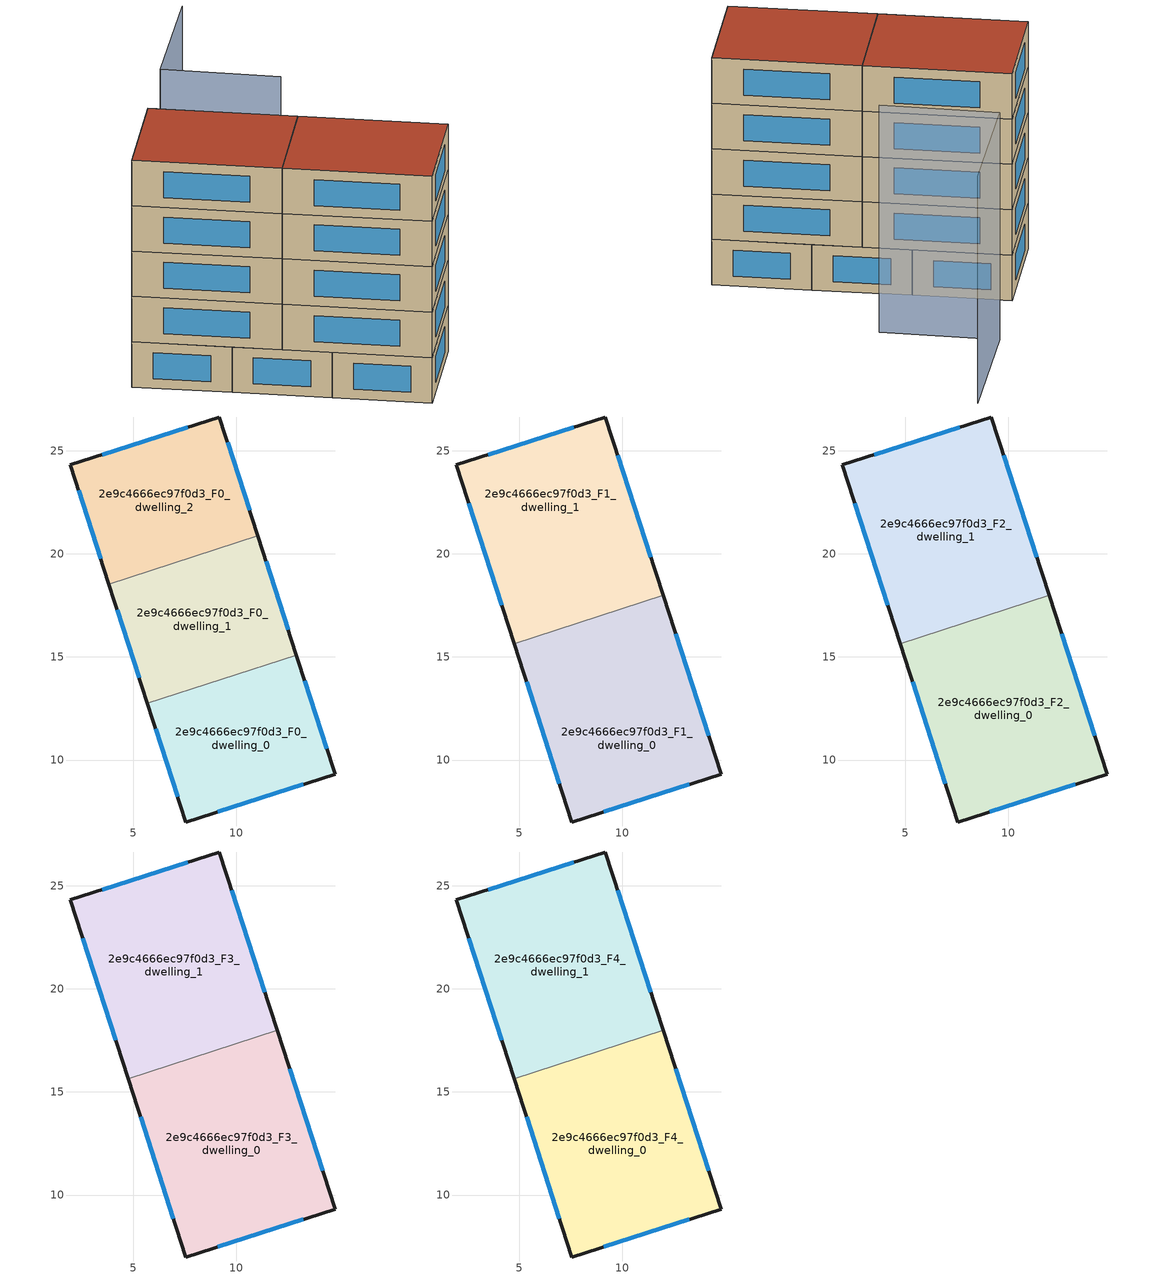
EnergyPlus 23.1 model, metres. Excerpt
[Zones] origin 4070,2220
2e9c4666ec97f0d3_F0_dwelling_0
 floor ground (EU_floor_Construction): 12.93,15.09 14.8,9.31 7.56,6.99 5.7,12.76 z0
 wall outside (EU_wall_Construction): 5.7,12.76 7.56,6.99 14.8,9.31 12.93,15.09 z0:3
 wall to 2e9c4666ec97f0d3_F0_dwelling_1 (EU_wall_Construction): 12.93,15.09 5.7,12.76 z0:3
 window (EU_Window_Construction): 14.4,10.55 13.33,13.86 / 9.11,7.49 13.25,8.81 / 6.09,11.52 7.16,8.23 z0.64:2.36
2e9c4666ec97f0d3_F0_dwelling_1
 floor ground (EU_floor_Construction): 11.06,20.87 12.93,15.09 5.7,12.76 3.83,18.54 z0
 wall outside (EU_wall_Construction): 12.93,15.09 11.06,20.87 / 3.83,18.54 5.7,12.76 z0:3
 wall to 2e9c4666ec97f0d3_F0_dwelling_2 (EU_wall_Construction): 11.06,20.87 3.83,18.54 z0:3
 window (EU_Window_Construction): 12.53,16.33 11.46,19.63 / 4.23,17.3 5.3,14 z0.64:2.36
2e9c4666ec97f0d3_F0_dwelling_2
 floor ground (EU_floor_Construction): 9.19,26.64 11.06,20.87 3.83,18.54 1.96,24.32 z0
 wall outside (EU_wall_Construction): 11.06,20.87 9.19,26.64 1.96,24.32 3.83,18.54 z0:3
 window (EU_Window_Construction): 7.64,26.15 3.51,24.82 / 10.66,22.11 9.59,25.41 / 2.36,23.08 3.43,19.78 z0.64:2.36
2e9c4666ec97f0d3_F1_dwelling_0
 floor to 2e9c4666ec97f0d3_F0_dwelling_0 (EU_floor_Construction): 12.93,15.09 14.8,9.31 7.56,6.99 5.7,12.76 z3
 floor to 2e9c4666ec97f0d3_F0_dwelling_1 (EU_floor_Construction): 11.99,17.98 12.93,15.09 5.7,12.76 4.76,15.65 z3
 wall outside (EU_wall_Construction): 4.76,15.65 7.56,6.99 14.8,9.31 11.99,17.98 z3:6
 wall to 2e9c4666ec97f0d3_F1_dwelling_1 (EU_wall_Construction): 11.99,17.98 4.76,15.65 z3:6
 window (EU_Window_Construction): 14.2,11.17 12.59,16.12 / 9.11,7.49 13.25,8.81 / 5.36,13.79 6.96,8.85 z3.64:5.36
2e9c4666ec97f0d3_F1_dwelling_1
 floor to 2e9c4666ec97f0d3_F0_dwelling_1 (EU_floor_Construction): 11.06,20.87 11.99,17.98 4.76,15.65 3.83,18.54 z3
 floor to 2e9c4666ec97f0d3_F0_dwelling_2 (EU_floor_Construction): 9.19,26.64 11.06,20.87 3.83,18.54 1.96,24.32 z3
 wall outside (EU_wall_Construction): 11.99,17.98 9.19,26.64 1.96,24.32 4.76,15.65 z3:6
 window (EU_Window_Construction): 7.64,26.15 3.51,24.82 / 11.39,19.84 9.79,24.79 / 2.56,22.47 4.16,17.51 z3.64:5.36
2e9c4666ec97f0d3_F2_dwelling_0
 floor to 2e9c4666ec97f0d3_F1_dwelling_0 (EU_floor_Construction): 11.99,17.98 14.8,9.31 7.56,6.99 4.76,15.65 z6
 wall outside (EU_wall_Construction): 4.76,15.65 7.56,6.99 14.8,9.31 11.99,17.98 z6:9
 wall to 2e9c4666ec97f0d3_F2_dwelling_1 (EU_wall_Construction): 11.99,17.98 4.76,15.65 z6:9
 window (EU_Window_Construction): 14.2,11.17 12.59,16.12 / 9.11,7.49 13.25,8.81 / 5.36,13.79 6.96,8.85 z6.64:8.36
2e9c4666ec97f0d3_F2_dwelling_1
 floor to 2e9c4666ec97f0d3_F1_dwelling_1 (EU_floor_Construction): 9.19,26.64 11.99,17.98 4.76,15.65 1.96,24.32 z6
 wall outside (EU_wall_Construction): 11.99,17.98 9.19,26.64 1.96,24.32 4.76,15.65 z6:9
 window (EU_Window_Construction): 7.64,26.15 3.51,24.82 / 11.39,19.84 9.79,24.79 / 2.56,22.47 4.16,17.51 z6.64:8.36
2e9c4666ec97f0d3_F3_dwelling_0
 floor to 2e9c4666ec97f0d3_F2_dwelling_0 (EU_floor_Construction): 11.99,17.98 14.8,9.31 7.56,6.99 4.76,15.65 z9
 wall outside (EU_wall_Construction): 4.76,15.65 7.56,6.99 14.8,9.31 11.99,17.98 z9:12
 wall to 2e9c4666ec97f0d3_F3_dwelling_1 (EU_wall_Construction): 11.99,17.98 4.76,15.65 z9:12
 window (EU_Window_Construction): 14.2,11.17 12.59,16.12 / 9.11,7.49 13.25,8.81 / 5.36,13.79 6.96,8.85 z9.64:11.36
2e9c4666ec97f0d3_F3_dwelling_1
 floor to 2e9c4666ec97f0d3_F2_dwelling_1 (EU_floor_Construction): 9.19,26.64 11.99,17.98 4.76,15.65 1.96,24.32 z9
 wall outside (EU_wall_Construction): 11.99,17.98 9.19,26.64 1.96,24.32 4.76,15.65 z9:12
 window (EU_Window_Construction): 7.64,26.15 3.51,24.82 / 11.39,19.84 9.79,24.79 / 2.56,22.47 4.16,17.51 z9.64:11.36
2e9c4666ec97f0d3_F4_dwelling_0
 floor to 2e9c4666ec97f0d3_F3_dwelling_0 (EU_floor_Construction): 11.99,17.98 14.8,9.31 7.56,6.99 4.76,15.65 z12
 wall outside (EU_wall_Construction): 4.76,15.65 7.56,6.99 14.8,9.31 11.99,17.98 z12:15
 wall to 2e9c4666ec97f0d3_F4_dwelling_1 (EU_wall_Construction): 11.99,17.98 4.76,15.65 z12:15
 window (EU_Window_Construction): 14.2,11.17 12.59,16.12 / 9.11,7.49 13.25,8.81 / 5.36,13.79 6.96,8.85 z12.64:14.36
 roof outside (EU_roof_Construction): 14.8,9.31 11.99,17.98 4.76,15.65 7.56,6.99 z15
2e9c4666ec97f0d3_F4_dwelling_1
 floor to 2e9c4666ec97f0d3_F3_dwelling_1 (EU_floor_Construction): 9.19,26.64 11.99,17.98 4.76,15.65 1.96,24.32 z12
 wall outside (EU_wall_Construction): 11.99,17.98 9.19,26.64 1.96,24.32 4.76,15.65 z12:15
 window (EU_Window_Construction): 7.64,26.15 3.51,24.82 / 11.39,19.84 9.79,24.79 / 2.56,22.47 4.16,17.51 z12.64:14.36
 roof outside (EU_roof_Construction): 11.99,17.98 9.19,26.64 1.96,24.32 4.76,15.65 z15
shading: 16.76,21.35 14.63,28.37 / 14.63,28.37 23.54,31.07 z0:15
[Building]
EU S2 Campaign: North Axis=0; Terrain=City; Solar Distribution=FullExterior
[Site:Location]
Yerevan-Zvartnots.Intl.AP: Latitude=40.15; Longitude=44.383; Time Zone=4; Elevation=854
[SizingPeriod:WeatherFileDays]
AnnualSizingPeriod: Begin Month=1; Begin Day of Month=1; End Month=12; End Day of Month=31; Day of Week for Start Day=Monday; Use Weather File Daylight Saving Period=No; Use Weather File Rain and Snow Indicators=No
[MATERIAL]
EU_InternalMass_Material: Roughness=MediumRough; Thickness=0.1; Conductivity=1; Density=1800; Specific Heat=900; Thermal Absorptance=0.9; Solar Absorptance=0.7; Visible Absorptance=0.7
[MATERIAL:NOMASS] Roughness=MediumRough; Thermal Absorptance=0.9; Solar Absorptance=0.7; Visible Absorptance=0.7
Name | Thermal Resistance
EU_wall_NoMass | 1.05043
EU_roof_NoMass | 1.45357
EU_floor_NoMass | 0.478065
[WINDOWMATERIAL:SIMPLEGLAZINGSYSTEM]
EU_Window_SimpleGlazing: UFactor=2.5566; Solar Heat Gain Coefficient=0.75; Visible Transmittance=0.75
[CONSTRUCTION]
EU_wall_Construction: EU_wall_NoMass
EU_roof_Construction: EU_roof_NoMass
EU_floor_Construction: EU_floor_NoMass
EU_Window_Construction: EU_Window_SimpleGlazing
EU_InternalMass_Construction: EU_InternalMass_Material
[ZONE] Type=1; Multiplier=1; Ceiling Height=autocalculate; Floor Area=autocalculate; Part of Total Floor Area=Yes
Name | Volume
2e9c4666ec97f0d3_F0_dwelling_0 | 138.359
2e9c4666ec97f0d3_F1_dwelling_0 | 207.548
2e9c4666ec97f0d3_F2_dwelling_0; 2e9c4666ec97f0d3_F3_dwelling_0; 2e9c4666ec97f0d3_F4_dwelling_0 | 207.552
2e9c4666ec97f0d3_F0_dwelling_1 | 138.372
2e9c4666ec97f0d3_F1_dwelling_1 | 207.534
2e9c4666ec97f0d3_F2_dwelling_1; 2e9c4666ec97f0d3_F3_dwelling_1; 2e9c4666ec97f0d3_F4_dwelling_1 | 207.554
2e9c4666ec97f0d3_F0_dwelling_2 | 138.352
[INTERNALMASS] Construction=EU_InternalMass_Construction
Name | Zone or ZoneList | Surface Area
2e9c4666ec97f0d3_F0_dwelling_0_EU_InternalMass | 2e9c4666ec97f0d3_F0_dwelling_0 | 46.1198
2e9c4666ec97f0d3_F0_dwelling_1_EU_InternalMass | 2e9c4666ec97f0d3_F0_dwelling_1 | 46.1241
2e9c4666ec97f0d3_F0_dwelling_2_EU_InternalMass | 2e9c4666ec97f0d3_F0_dwelling_2 | 46.1173
2e9c4666ec97f0d3_F1_dwelling_0_EU_InternalMass | 2e9c4666ec97f0d3_F1_dwelling_0 | 69.1841
2e9c4666ec97f0d3_F1_dwelling_1_EU_InternalMass | 2e9c4666ec97f0d3_F1_dwelling_1 | 69.1848
2e9c4666ec97f0d3_F2_dwelling_0_EU_InternalMass | 2e9c4666ec97f0d3_F2_dwelling_0 | 69.1841
2e9c4666ec97f0d3_F2_dwelling_1_EU_InternalMass | 2e9c4666ec97f0d3_F2_dwelling_1 | 69.1848
2e9c4666ec97f0d3_F3_dwelling_0_EU_InternalMass | 2e9c4666ec97f0d3_F3_dwelling_0 | 69.1841
2e9c4666ec97f0d3_F3_dwelling_1_EU_InternalMass | 2e9c4666ec97f0d3_F3_dwelling_1 | 69.1848
2e9c4666ec97f0d3_F4_dwelling_0_EU_InternalMass | 2e9c4666ec97f0d3_F4_dwelling_0 | 69.1841
2e9c4666ec97f0d3_F4_dwelling_1_EU_InternalMass | 2e9c4666ec97f0d3_F4_dwelling_1 | 69.1848
[OTHEREQUIPMENT] Fuel Type=Electricity; Design Level Calculation Method=Watts/Area; Power per Zone Floor Area=1; Fraction Latent=0; Fraction Radiant=0; Fraction Lost=0; Carbon Dioxide Generation Rate=0; EndUse Subcategory=EU_Step8_InternalGains
Name | Zone or ZoneList or Space or SpaceList | Schedule
EU_Step8_InternalGain_2e9c4666ec97f0d3_F0_dwelling_0_f000 | 2e9c4666ec97f0d3_F0_dwelling_0 | EU_Step8_GainSchedule_2e9c4666ec97f0d3_F0_dwelling_0_f000
EU_Step8_InternalGain_2e9c4666ec97f0d3_F0_dwelling_1_f000 | 2e9c4666ec97f0d3_F0_dwelling_1 | EU_Step8_GainSchedule_2e9c4666ec97f0d3_F0_dwelling_1_f000
EU_Step8_InternalGain_2e9c4666ec97f0d3_F0_dwelling_2_f000 | 2e9c4666ec97f0d3_F0_dwelling_2 | EU_Step8_GainSchedule_2e9c4666ec97f0d3_F0_dwelling_2_f000
EU_Step8_InternalGain_2e9c4666ec97f0d3_F1_dwelling_0_f000 | 2e9c4666ec97f0d3_F1_dwelling_0 | EU_Step8_GainSchedule_2e9c4666ec97f0d3_F1_dwelling_0_f000
EU_Step8_InternalGain_2e9c4666ec97f0d3_F1_dwelling_1_f000 | 2e9c4666ec97f0d3_F1_dwelling_1 | EU_Step8_GainSchedule_2e9c4666ec97f0d3_F1_dwelling_1_f000
EU_Step8_InternalGain_2e9c4666ec97f0d3_F2_dwelling_0_f000 | 2e9c4666ec97f0d3_F2_dwelling_0 | EU_Step8_GainSchedule_2e9c4666ec97f0d3_F2_dwelling_0_f000
EU_Step8_InternalGain_2e9c4666ec97f0d3_F2_dwelling_1_f000 | 2e9c4666ec97f0d3_F2_dwelling_1 | EU_Step8_GainSchedule_2e9c4666ec97f0d3_F2_dwelling_1_f000
EU_Step8_InternalGain_2e9c4666ec97f0d3_F3_dwelling_0_f000 | 2e9c4666ec97f0d3_F3_dwelling_0 | EU_Step8_GainSchedule_2e9c4666ec97f0d3_F3_dwelling_0_f000
EU_Step8_InternalGain_2e9c4666ec97f0d3_F3_dwelling_1_f000 | 2e9c4666ec97f0d3_F3_dwelling_1 | EU_Step8_GainSchedule_2e9c4666ec97f0d3_F3_dwelling_1_f000
EU_Step8_InternalGain_2e9c4666ec97f0d3_F4_dwelling_0_f000 | 2e9c4666ec97f0d3_F4_dwelling_0 | EU_Step8_GainSchedule_2e9c4666ec97f0d3_F4_dwelling_0_f000
EU_Step8_InternalGain_2e9c4666ec97f0d3_F4_dwelling_1_f000 | 2e9c4666ec97f0d3_F4_dwelling_1 | EU_Step8_GainSchedule_2e9c4666ec97f0d3_F4_dwelling_1_f000
[ZONEVENTILATION:DESIGNFLOWRATE] Schedule=EU_AlwaysOn; Design Flow Rate Calculation Method=AirChanges/Hour; Air Changes per Hour=0.557805; Ventilation Type=Natural; Fan Pressure Rise=0; Fan Total Efficiency=1; Constant Term Coefficient=1; Temperature Term Coefficient=0; Velocity Term Coefficient=0; Velocity Squared Term Coefficient=0; Minimum Indoor Temperature=-100; Maximum Indoor Temperature=100; Delta Temperature=-100; Minimum Outdoor Temperature=-100; Maximum Outdoor Temperature=100; Maximum Wind Speed=40
Name | Zone or ZoneList or Space or SpaceList
EU_ConstantAir_2e9c4666ec97f0d3_F0_dwelling_0 | 2e9c4666ec97f0d3_F0_dwelling_0
EU_ConstantAir_2e9c4666ec97f0d3_F0_dwelling_1 | 2e9c4666ec97f0d3_F0_dwelling_1
EU_ConstantAir_2e9c4666ec97f0d3_F0_dwelling_2 | 2e9c4666ec97f0d3_F0_dwelling_2
EU_ConstantAir_2e9c4666ec97f0d3_F1_dwelling_0 | 2e9c4666ec97f0d3_F1_dwelling_0
EU_ConstantAir_2e9c4666ec97f0d3_F1_dwelling_1 | 2e9c4666ec97f0d3_F1_dwelling_1
EU_ConstantAir_2e9c4666ec97f0d3_F2_dwelling_0 | 2e9c4666ec97f0d3_F2_dwelling_0
EU_ConstantAir_2e9c4666ec97f0d3_F2_dwelling_1 | 2e9c4666ec97f0d3_F2_dwelling_1
EU_ConstantAir_2e9c4666ec97f0d3_F3_dwelling_0 | 2e9c4666ec97f0d3_F3_dwelling_0
EU_ConstantAir_2e9c4666ec97f0d3_F3_dwelling_1 | 2e9c4666ec97f0d3_F3_dwelling_1
EU_ConstantAir_2e9c4666ec97f0d3_F4_dwelling_0 | 2e9c4666ec97f0d3_F4_dwelling_0
EU_ConstantAir_2e9c4666ec97f0d3_F4_dwelling_1 | 2e9c4666ec97f0d3_F4_dwelling_1
[HVACTEMPLATE:THERMOSTAT] Constant Heating Setpoint=20; Constant Cooling Setpoint=50
EU_HeatOnly_2e9c4666ec97f0d3_F0_dwelling_0; EU_HeatOnly_2e9c4666ec97f0d3_F0_dwelling_1; EU_HeatOnly_2e9c4666ec97f0d3_F0_dwelling_2; EU_HeatOnly_2e9c4666ec97f0d3_F1_dwelling_0; EU_HeatOnly_2e9c4666ec97f0d3_F1_dwelling_1; EU_HeatOnly_2e9c4666ec97f0d3_F2_dwelling_0; EU_HeatOnly_2e9c4666ec97f0d3_F2_dwelling_1; EU_HeatOnly_2e9c4666ec97f0d3_F3_dwelling_0; EU_HeatOnly_2e9c4666ec97f0d3_F3_dwelling_1; EU_HeatOnly_2e9c4666ec97f0d3_F4_dwelling_0; EU_HeatOnly_2e9c4666ec97f0d3_F4_dwelling_1
[HVACTEMPLATE:ZONE:IDEALLOADSAIRSYSTEM] System Availability Schedule=EU_AlwaysOn; Maximum Heating Supply Air Temperature=50; Minimum Cooling Supply Air Temperature=13; Maximum Heating Supply Air Humidity Ratio=0.0156; Minimum Cooling Supply Air Humidity Ratio=0.0077; Heating Limit=NoLimit; Cooling Limit=NoLimit; Heating Availability Schedule=EU_AlwaysOn; Cooling Availability Schedule=EU_CoolingOff; Dehumidification Control Type=ConstantSensibleHeatRatio; Cooling Sensible Heat Ratio=0.7; Dehumidification Setpoint=60; Humidification Control Type=None; Humidification Setpoint=30; Outdoor Air Method=None; Outdoor Air Flow Rate per Person=0.00944; Outdoor Air Flow Rate per Zone Floor Area=0; Outdoor Air Flow Rate per Zone=0; Demand Controlled Ventilation Type=None; Outdoor Air Economizer Type=NoEconomizer; Heat Recovery Type=None; Sensible Heat Recovery Effectiveness=0.7; Latent Heat Recovery Effectiveness=0.65
Name | Template Thermostat
2e9c4666ec97f0d3_F0_dwelling_0 | EU_HeatOnly_2e9c4666ec97f0d3_F0_dwelling_0
2e9c4666ec97f0d3_F0_dwelling_1 | EU_HeatOnly_2e9c4666ec97f0d3_F0_dwelling_1
2e9c4666ec97f0d3_F0_dwelling_2 | EU_HeatOnly_2e9c4666ec97f0d3_F0_dwelling_2
2e9c4666ec97f0d3_F1_dwelling_0 | EU_HeatOnly_2e9c4666ec97f0d3_F1_dwelling_0
2e9c4666ec97f0d3_F1_dwelling_1 | EU_HeatOnly_2e9c4666ec97f0d3_F1_dwelling_1
2e9c4666ec97f0d3_F2_dwelling_0 | EU_HeatOnly_2e9c4666ec97f0d3_F2_dwelling_0
2e9c4666ec97f0d3_F2_dwelling_1 | EU_HeatOnly_2e9c4666ec97f0d3_F2_dwelling_1
2e9c4666ec97f0d3_F3_dwelling_0 | EU_HeatOnly_2e9c4666ec97f0d3_F3_dwelling_0
2e9c4666ec97f0d3_F3_dwelling_1 | EU_HeatOnly_2e9c4666ec97f0d3_F3_dwelling_1
2e9c4666ec97f0d3_F4_dwelling_0 | EU_HeatOnly_2e9c4666ec97f0d3_F4_dwelling_0
2e9c4666ec97f0d3_F4_dwelling_1 | EU_HeatOnly_2e9c4666ec97f0d3_F4_dwelling_1
[SIZING:ZONE] Zone Cooling Design Supply Air Temperature Input Method=SupplyAirTemperature; Zone Cooling Design Supply Air Temperature=13; Zone Heating Design Supply Air Temperature Input Method=SupplyAirTemperature; Zone Heating Design Supply Air Temperature=50; Zone Cooling Design Supply Air Humidity Ratio=0.008; Zone Heating Design Supply Air Humidity Ratio=0.008; Cooling Design Air Flow Method=DesignDay; Cooling Design Air Flow Rate=0; Cooling Minimum Air Flow per Zone Floor Area=0.000762; Cooling Minimum Air Flow=0; Cooling Minimum Air Flow Fraction=0.2; Heating Design Air Flow Method=DesignDay; Heating Design Air Flow Rate=0; Heating Maximum Air Flow per Zone Floor Area=0.002032; Heating Maximum Air Flow=0.141576; Heating Maximum Air Flow Fraction=0.3; Account for Dedicated Outdoor Air System=No; Dedicated Outdoor Air System Control Strategy=NeutralSupplyAir; Dedicated Outdoor Air Low Setpoint Temperature for Design=autosize; Dedicated Outdoor Air High Setpoint Temperature for Design=autosize; Zone Load Sizing Method=Sensible Load Only No Latent Load; Zone Latent Cooling Design Supply Air Humidity Ratio Input Method=HumidityRatioDifference; Zone Cooling Design Supply Air Humidity Ratio Difference=0.005; Zone Latent Heating Design Supply Air Humidity Ratio Input Method=HumidityRatioDifference; Zone Humidification Design Supply Air Humidity Ratio Difference=0.005
2e9c4666ec97f0d3_F0_dwelling_0; 2e9c4666ec97f0d3_F0_dwelling_1; 2e9c4666ec97f0d3_F0_dwelling_2; 2e9c4666ec97f0d3_F1_dwelling_0; 2e9c4666ec97f0d3_F1_dwelling_1; 2e9c4666ec97f0d3_F2_dwelling_0; 2e9c4666ec97f0d3_F2_dwelling_1; 2e9c4666ec97f0d3_F3_dwelling_0; 2e9c4666ec97f0d3_F3_dwelling_1; 2e9c4666ec97f0d3_F4_dwelling_0; 2e9c4666ec97f0d3_F4_dwelling_1
[SCHEDULE:CONSTANT]
Name | Hourly Value
EU_AlwaysOn | 1
EU_CoolingOff | 0
[SCHEDULE:FILE] Column Number=1; Rows to Skip at Top=0; Number of Hours of Data=8760; Column Separator=Comma; Interpolate to Timestep=No; Minutes per Item=60; Adjust Schedule for Daylight Savings=Yes
Name | File
EU_Step8_GainSchedule_2e9c4666ec97f0d3_F0_dwelling_0_f000 | ../../schedules/2e9c4666ec97f0d3/2e9c4666ec97f0d3_F0_dwelling_0_f000_gain.csv
EU_Step8_GainSchedule_2e9c4666ec97f0d3_F0_dwelling_1_f000 | ../../schedules/2e9c4666ec97f0d3/2e9c4666ec97f0d3_F0_dwelling_1_f000_gain.csv
EU_Step8_GainSchedule_2e9c4666ec97f0d3_F0_dwelling_2_f000 | ../../schedules/2e9c4666ec97f0d3/2e9c4666ec97f0d3_F0_dwelling_2_f000_gain.csv
EU_Step8_GainSchedule_2e9c4666ec97f0d3_F1_dwelling_0_f000 | ../../schedules/2e9c4666ec97f0d3/2e9c4666ec97f0d3_F1_dwelling_0_f000_gain.csv
EU_Step8_GainSchedule_2e9c4666ec97f0d3_F1_dwelling_1_f000 | ../../schedules/2e9c4666ec97f0d3/2e9c4666ec97f0d3_F1_dwelling_1_f000_gain.csv
EU_Step8_GainSchedule_2e9c4666ec97f0d3_F2_dwelling_0_f000 | ../../schedules/2e9c4666ec97f0d3/2e9c4666ec97f0d3_F2_dwelling_0_f000_gain.csv
EU_Step8_GainSchedule_2e9c4666ec97f0d3_F2_dwelling_1_f000 | ../../schedules/2e9c4666ec97f0d3/2e9c4666ec97f0d3_F2_dwelling_1_f000_gain.csv
EU_Step8_GainSchedule_2e9c4666ec97f0d3_F3_dwelling_0_f000 | ../../schedules/2e9c4666ec97f0d3/2e9c4666ec97f0d3_F3_dwelling_0_f000_gain.csv
EU_Step8_GainSchedule_2e9c4666ec97f0d3_F3_dwelling_1_f000 | ../../schedules/2e9c4666ec97f0d3/2e9c4666ec97f0d3_F3_dwelling_1_f000_gain.csv
EU_Step8_GainSchedule_2e9c4666ec97f0d3_F4_dwelling_0_f000 | ../../schedules/2e9c4666ec97f0d3/2e9c4666ec97f0d3_F4_dwelling_0_f000_gain.csv
EU_Step8_GainSchedule_2e9c4666ec97f0d3_F4_dwelling_1_f000 | ../../schedules/2e9c4666ec97f0d3/2e9c4666ec97f0d3_F4_dwelling_1_f000_gain.csv
